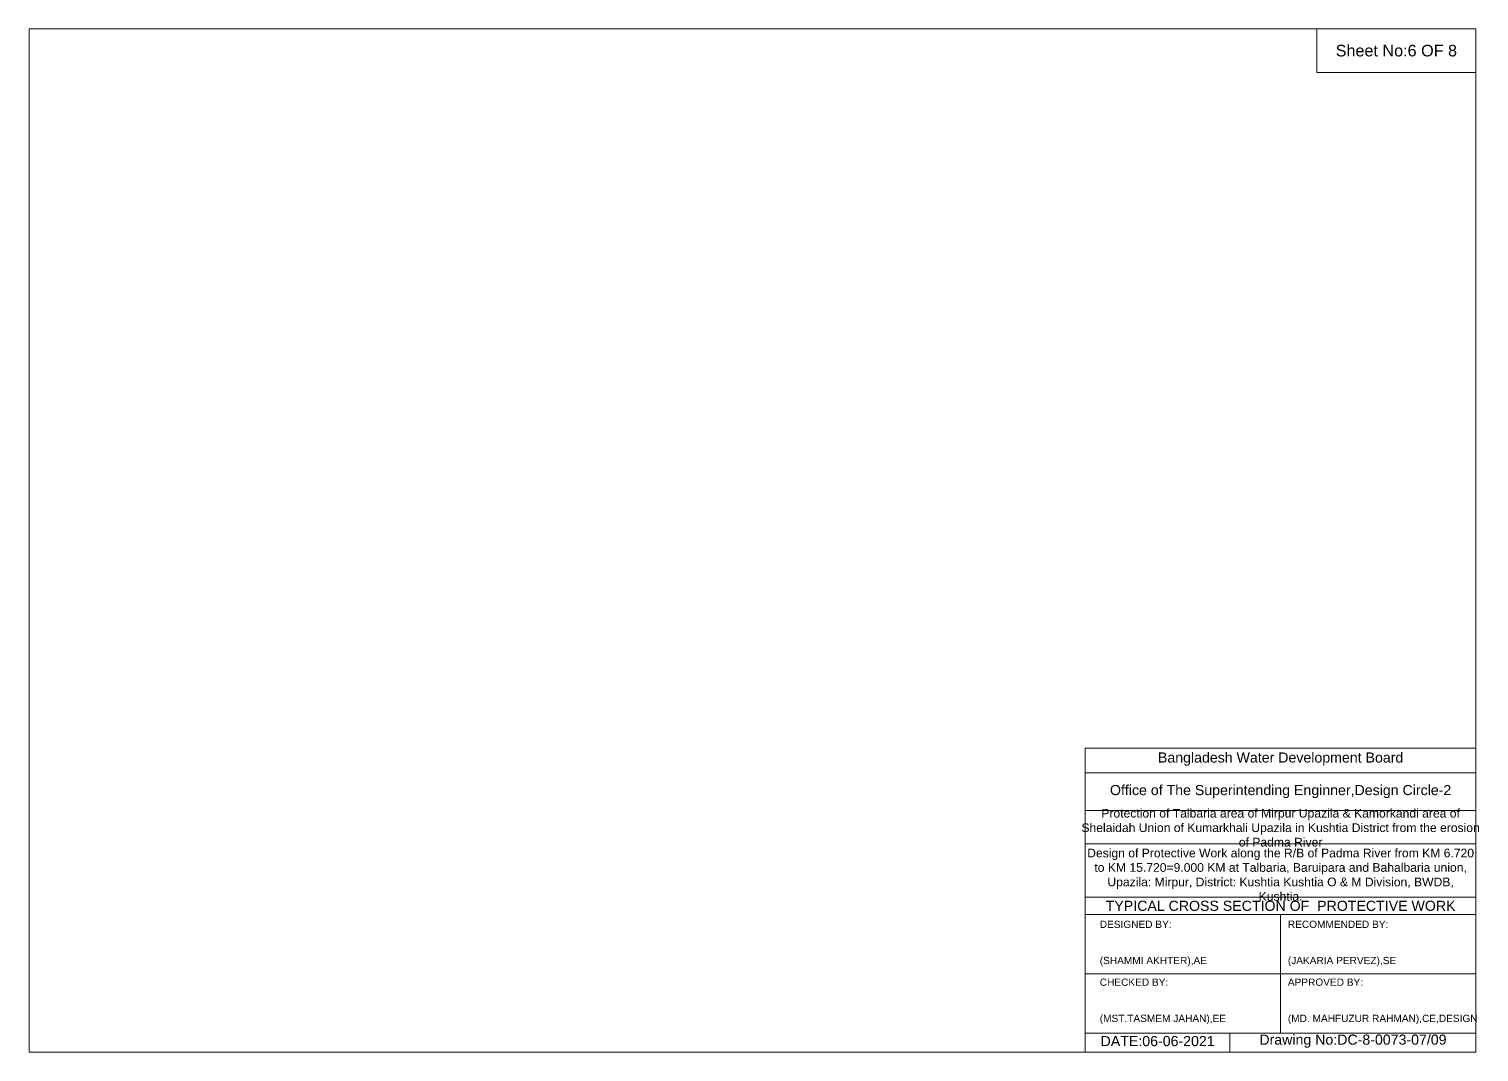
# Model space of a CAD drawing. Header units: inches. Extents: x 89000 to 215006, y -31937 to 0.
# Drawn here: x 175000 to 185021, y -7071 to 0 of the extents above; entities that cross this region are included whole.
import ezdxf

# ---------------------------------------------------------------- set-up
doc = ezdxf.new("R2010")
doc.units = ezdxf.units.IN
doc.header["$LTSCALE"] = 7
doc.header["$MEASUREMENT"] = 0
doc.layers.add('Long Section Labels', color=7, linetype='Continuous', lineweight=9)
doc.styles.get("Standard").update_dxf_attribs({"font": 'arial.ttf'})

msp = doc.modelspace()

# ---------------------------------------------------------------- linework, layer by layer
at = {"layer": 'Long Section Labels'}
for points in [[(175000, 0), (185000, 0), (185000, -7071), (175000, -7071)], [(183900, 0), (185000, 0), (185000, -300), (183900, -300)]]:
    msp.add_lwpolyline(points, close=True, dxfattribs=at)
for points in [[(182300, -7071), (182300, -4971), (185000, -4971)], [(182300, -5141), (185000, -5141)], [(182300, -5401), (185000, -5401)], [(182300, -5631), (185000, -5631)], [(182300, -6001), (185000, -6001)], [(182300, -6121), (185000, -6121)], [(183650, -6121), (183650, -6941)], [(182300, -6531), (185000, -6531)], [(182300, -6941), (185000, -6941)], [(183300, -6941), (183300, -7071)]]:
    msp.add_lwpolyline(points, dxfattribs=at)

# ---------------------------------------------------------------- texts
at = {"layer": 'Long Section Labels', "attachment_point": 5}
for s, insert, char_height in [('Sheet No:6 OF 8', (184450, -150), 80), ('Bangladesh Water Development Board', (183650, -5046), 70), ('Office of The Superintending Enginner,Design Circle-2', (183650, -5271), 70)]:
    msp.add_mtext(s, dxfattribs=dict(at, insert=insert, char_height=char_height))
at = {"layer": 'Long Section Labels'}
for s, insert, char_height, width, attachment_point in [('Protection of Talbaria area of Mirpur Upazila & Kamorkandi area of Shelaidah Union of Kumarkhali Upazila in Kushtia District from the erosion of Padma River', (183650, -5521), 60, 2800, 5), ('Design of Protective Work along the R/B of Padma River from KM 6.720 to KM 15.720=9.000 KM at Talbaria, Baruipara and Bahalbaria union, Upazila: Mirpur, District: Kushtia Kushtia O & M Division, BWDB, Kushtia.', (183650, -5846), 60, 2700, 5), ('TYPICAL CROSS SECTION OF  PROTECTIVE WORK', (183650, -6061), 70, 2800, 5), ('DESIGNED BY:^J^J^J(SHAMMI AKHTER),AE', (182400, -6321), 50, 1400, 4), ('RECOMMENDED BY:^J^J^J(JAKARIA PERVEZ),SE', (183700, -6321), 50, 1400, 4), ('CHECKED BY:^J^J^J(MST.TASMEM JAHAN),EE', (182400, -6721), 50, 1400, 4), ('APPROVED BY:^J^J^J(MD. MAHFUZUR RAHMAN),CE,DESIGN', (183700, -6721), 50, 1400, 4), ('DATE:06-06-2021', (182800, -6996), 70, 1400, 5), ('Drawing No:DC-8-0073-07/09', (184150, -6996), 70, 2200, 5)]:
    msp.add_mtext(s, dxfattribs=dict(at, insert=insert, char_height=char_height, width=width, attachment_point=attachment_point))

doc.saveas('drawing.dxf')
